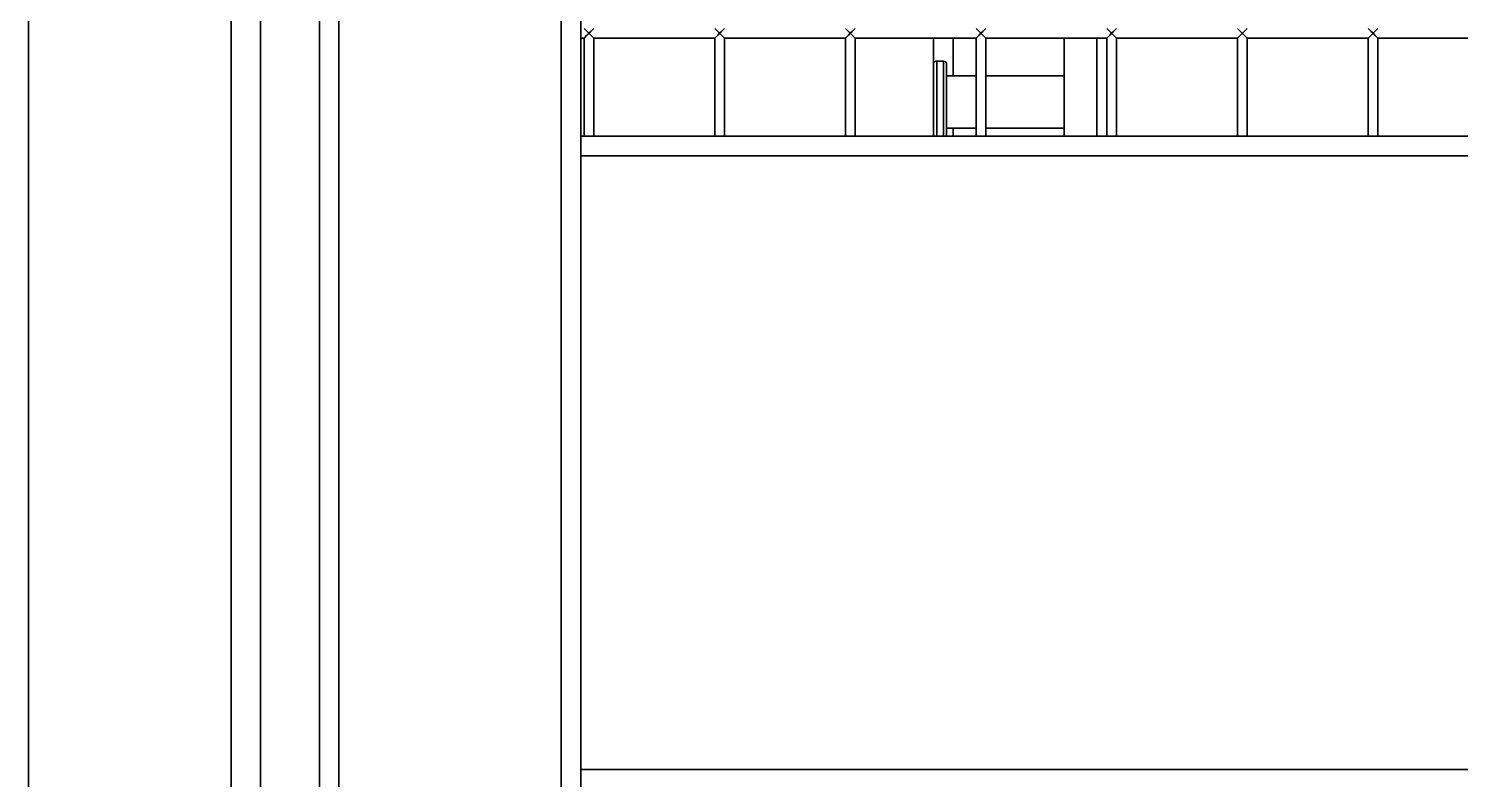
# Model space of a CAD drawing. Header units: millimetres. Extents: x 32496 to 166256, y 3504 to 23939.
# Drawn here: x 97582.8 to 98021, y 21251.5 to 21481.4 of the extents above; entities that cross this region are included whole.
import ezdxf

# ---------------------------------------------------------------- set-up
doc = ezdxf.new("R2010")
doc.units = ezdxf.units.MM
doc.layers.get('0').update_dxf_attribs({"lineweight": 35})

# ---------------------------------------------------------------- blocks, each defined once
blk = doc.blocks.new('8-1250')
at = {"linetype": 'Continuous'}
for p, q in [((-2380.13, -32152.29), (-2380.13, -34671.29)), ((-2217.13, -33733.17), (-2217.13, -33090.41)), ((-2211.13, -33089.43), (-2211.13, -33311.79)), ((-2318.13, -33099.29), (-2318.13, -33724.29)), ((-2309.13, -33099.29), (-2309.13, -33724.29)), ((-2291.13, -33724.29), (-2291.13, -33099.29)), ((-2285.13, -33099.29), (-2285.13, -33724.29)), ((-2210.13, -33281.79), (-2207.13, -33278.79)), ((-2207.13, -33281.79), (-2210.13, -33278.79)), ((-2170.13, -33281.79), (-2167.13, -33278.79)), ((-2167.13, -33281.79), (-2170.13, -33278.79)), ((-2130.13, -33281.79), (-2127.13, -33278.79)), ((-2127.13, -33281.79), (-2130.13, -33278.79)), ((-2090.13, -33281.79), (-2087.13, -33278.79)), ((-2087.13, -33281.79), (-2090.13, -33278.79)), ((-2050.13, -33281.79), (-2047.13, -33278.79)), ((-2050.13, -33278.79), (-2047.13, -33281.79)), ((-2010.13, -33281.79), (-2007.13, -33278.79)), ((-2010.13, -33278.79), (-2007.13, -33281.79)), ((-2007.13, -33278.79), (-2007.56, -33279.22)), ((-1970.13, -33281.79), (-1967.13, -33278.79)), ((-1970.13, -33278.79), (-1967.13, -33281.79)), ((-1967.13, -33278.79), (-1967.56, -33279.22)), ((-2211.13, -33281.79), (-2210.13, -33281.79)), ((-2210.13, -33281.79), (-2210.13, -33311.79)), ((-2210.01, -33281.67), (-2209.22, -33280.88)), ((-2209.22, -33280.88), (-2208.63, -33280.29)), ((-2207.13, -33281.79), (-2207.13, -33311.79)), ((-2207.13, -33281.79), (-2170.13, -33281.79)), ((-2170.13, -33281.79), (-2170.13, -33311.79)), ((-2170.01, -33281.67), (-2169.22, -33280.88)), ((-2169.22, -33280.88), (-2168.63, -33280.29)), ((-2167.13, -33281.79), (-2167.13, -33311.79)), ((-2167.13, -33281.79), (-2130.13, -33281.79)), ((-2130.13, -33281.79), (-2130.13, -33311.79)), ((-2130.01, -33281.67), (-2129.22, -33280.88)), ((-2129.22, -33280.88), (-2128.63, -33280.29)), ((-2127.13, -33281.79), (-2127.13, -33311.79)), ((-2127.13, -33281.79), (-2090.13, -33281.79)), ((-2103.13, -33311.79), (-2103.13, -33281.79)), ((-2097.13, -33281.79), (-2097.13, -33293.29)), ((-2090.13, -33281.79), (-2090.13, -33311.79)), ((-2090.01, -33281.67), (-2089.22, -33280.88)), ((-2089.22, -33280.88), (-2088.63, -33280.29)), ((-2087.13, -33281.79), (-2087.13, -33311.79)), ((-2087.13, -33281.79), (-2050.13, -33281.79)), ((-2063.13, -33281.79), (-2063.13, -33311.79)), ((-2053.13, -33281.79), (-2053.13, -33311.79)), ((-2050.13, -33281.79), (-2050.13, -33311.79)), ((-2050.01, -33281.67), (-2049.22, -33280.88)), ((-2049.22, -33280.88), (-2048.63, -33280.29)), ((-2047.13, -33281.79), (-2047.13, -33311.79)), ((-2047.13, -33281.79), (-2010.13, -33281.79)), ((-2010.13, -33281.79), (-2010.13, -33311.79)), ((-2010.01, -33281.67), (-2009.22, -33280.88)), ((-2007.13, -33281.79), (-2007.13, -33311.79)), ((-2007.13, -33281.79), (-1970.13, -33281.79)), ((-1970.13, -33281.79), (-1970.13, -33311.79)), ((-1970.01, -33281.67), (-1969.22, -33280.88)), ((-1969.22, -33280.88), (-1968.63, -33280.29)), ((-1967.13, -33281.79), (-1967.13, -33311.79)), ((-1967.13, -33281.79), (-1930.13, -33281.79)), ((-2102.13, -33288.79), (-2102.13, -33311.79)), ((-2100.13, -33288.79), (-2102.13, -33288.79)), ((-2100.13, -33288.79), (-2100.13, -33311.79)), ((-2099.13, -33311.79), (-2099.13, -33289.79)), ((-2090.13, -33293.29), (-2099.13, -33293.29)), ((-2063.13, -33293.29), (-2087.13, -33293.29)), ((-2090.13, -33309.29), (-2099.13, -33309.29)), ((-2097.13, -33309.29), (-2097.13, -33311.79)), ((-2063.13, -33309.29), (-2087.13, -33309.29)), ((-2211.13, -33511.79), (-2211.13, -33311.79)), ((-2211.13, -33311.79), (-1585.13, -33311.79)), ((-1585.13, -33317.79), (-2211.13, -33317.79)), ((-2211.13, -33505.79), (-1585.13, -33505.79))]:
    blk.add_line(p, q, dxfattribs=at)
for points in [[(-2208.63, -33280.29), (-2209.21, -33279.7), (-2209.69, -33279.23)], [(-2207.24, -33278.9), (-2207.56, -33279.22), (-2208.05, -33279.71), (-2208.63, -33280.29)], [(-2168.63, -33280.29), (-2169.21, -33279.7), (-2169.69, -33279.23)], [(-2167.24, -33278.9), (-2167.56, -33279.22), (-2168.05, -33279.71), (-2168.63, -33280.29)], [(-2128.63, -33280.29), (-2129.21, -33279.7), (-2129.69, -33279.23)], [(-2127.24, -33278.9), (-2127.56, -33279.22), (-2128.05, -33279.71), (-2128.63, -33280.29)], [(-2088.63, -33280.29), (-2089.21, -33279.7), (-2089.69, -33279.23)], [(-2087.24, -33278.9), (-2087.56, -33279.22), (-2088.05, -33279.71), (-2088.63, -33280.29)], [(-2048.63, -33280.29), (-2049.21, -33279.7), (-2049.69, -33279.23)], [(-2047.24, -33278.9), (-2047.56, -33279.22), (-2048.05, -33279.71), (-2048.63, -33280.29)], [(-2008.63, -33280.29), (-2009.21, -33279.7), (-2009.69, -33279.23)], [(-2007.56, -33279.22), (-2008.05, -33279.71), (-2009.22, -33280.88)], [(-1968.63, -33280.29), (-1969.21, -33279.7), (-1969.69, -33279.23)], [(-1967.56, -33279.22), (-1968.05, -33279.71), (-1968.63, -33280.29)], [(-2208.63, -33280.29), (-2208.04, -33280.88), (-2207.57, -33281.35), (-2207.13, -33281.79)], [(-2168.63, -33280.29), (-2168.04, -33280.88), (-2167.57, -33281.35), (-2167.13, -33281.79)], [(-2128.63, -33280.29), (-2128.04, -33280.88), (-2127.57, -33281.35), (-2127.13, -33281.79)], [(-2088.63, -33280.29), (-2088.04, -33280.88), (-2087.57, -33281.35), (-2087.13, -33281.79)], [(-2048.63, -33280.29), (-2048.04, -33280.88), (-2047.57, -33281.35), (-2047.13, -33281.79)], [(-2008.63, -33280.29), (-2008.04, -33280.88), (-2007.57, -33281.35), (-2007.13, -33281.79)], [(-1968.63, -33280.29), (-1968.04, -33280.88), (-1967.57, -33281.35), (-1967.13, -33281.79)]]:
    blk.add_lwpolyline(points, dxfattribs=at)
for centre, start, end in [((-2102.13, -33289.79), 90, 135), ((-2100.13, -33289.79), 0, 90)]:
    blk.add_arc(centre, 1, start, end, dxfattribs=at)

msp = doc.modelspace()

# ---------------------------------------------------------------- block references
at = {"color": 6}
msp.add_blockref('8-1250', (99962.893, 54760.291), dxfattribs=at)

doc.saveas('drawing.dxf')
